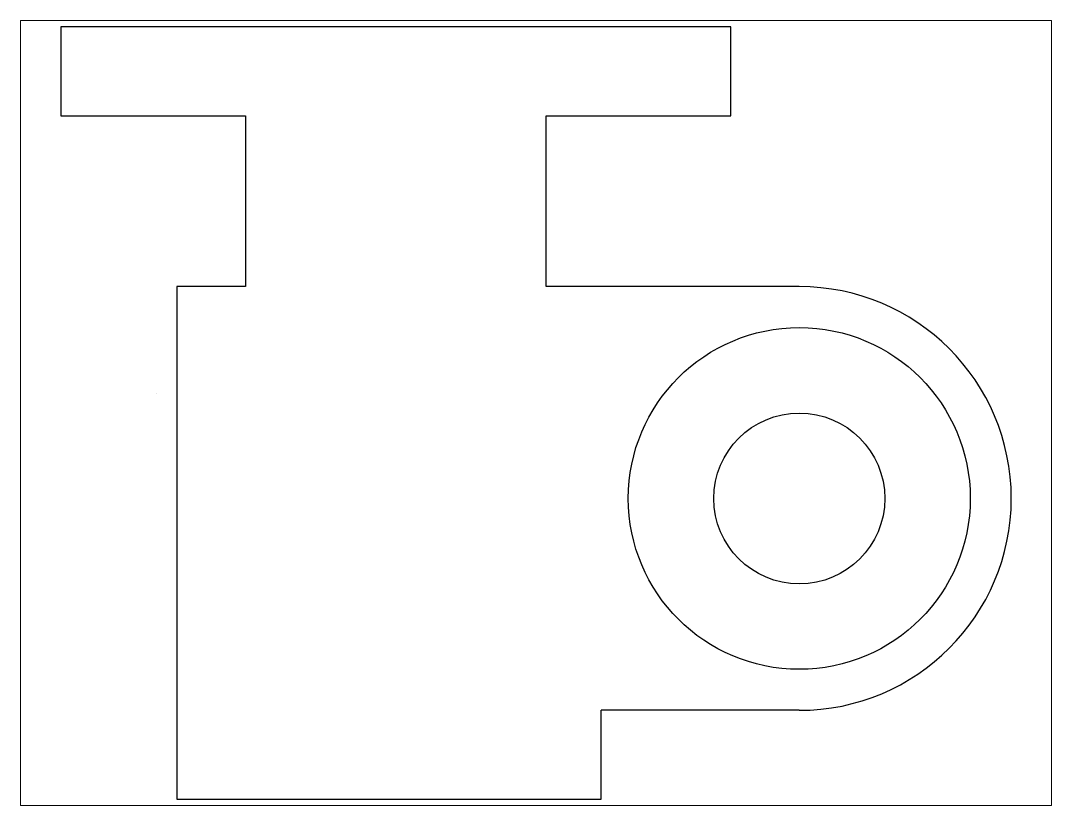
# Paper-space layout 'Layout1' of a CAD drawing. Header units: inches. Extents: x 1.05 to 9.45, y 0.8 to 7.2.
# The model-space entities are those that its viewports show. They can reach past a viewport. Long polylines and large blocks are cut down to what shows.
import ezdxf

# ---------------------------------------------------------------- set-up
doc = ezdxf.new("R2010")
doc.units = ezdxf.units.IN
doc.header["$MEASUREMENT"] = 0

msp = doc.modelspace()

# ---------------------------------------------------------------- linework, layer by layer
for p, q in [((447.43, -152.64), (349.43, -152.64)), ((349.43, -152.64), (349.43, -165.64)), ((447.43, -165.64), (447.43, -152.64)), ((349.43, -165.64), (376.43, -165.64)), ((376.43, -165.64), (376.43, -190.64)), ((420.43, -190.64), (420.43, -165.64)), ((420.43, -165.64), (447.43, -165.64)), ((376.43, -190.64), (366.43, -190.64)), ((366.43, -190.64), (366.43, -265.64)), ((456.43, -190.64), (420.43, -190.64)), ((457.42, -190.64), (456.43, -190.64)), ((363.39, -206.24), (363.39, -206.24)), ((457.42, -252.64), (428.43, -252.64)), ((428.43, -265.64), (428.43, -252.64)), ((366.43, -265.64), (428.43, -265.64)), ((428.43, -265.64), (428.43, -265.64))]:
    msp.add_line(p, q)
for radius in [25, 12.5]:
    msp.add_circle((457.42, -221.64), radius)
msp.add_arc((457.42, -221.64), 31, 270, 90)

psp = doc.layouts.get("Layout1")

# ---------------------------------------------------------------- viewports
at = {"layer": '0'}
psp.add_viewport(center=(5.25, 4), size=(8.4, 6.4), view_center_point=(418.9248, -209.1366), view_height=114.827493, dxfattribs=at)

doc.saveas('drawing.dxf')
